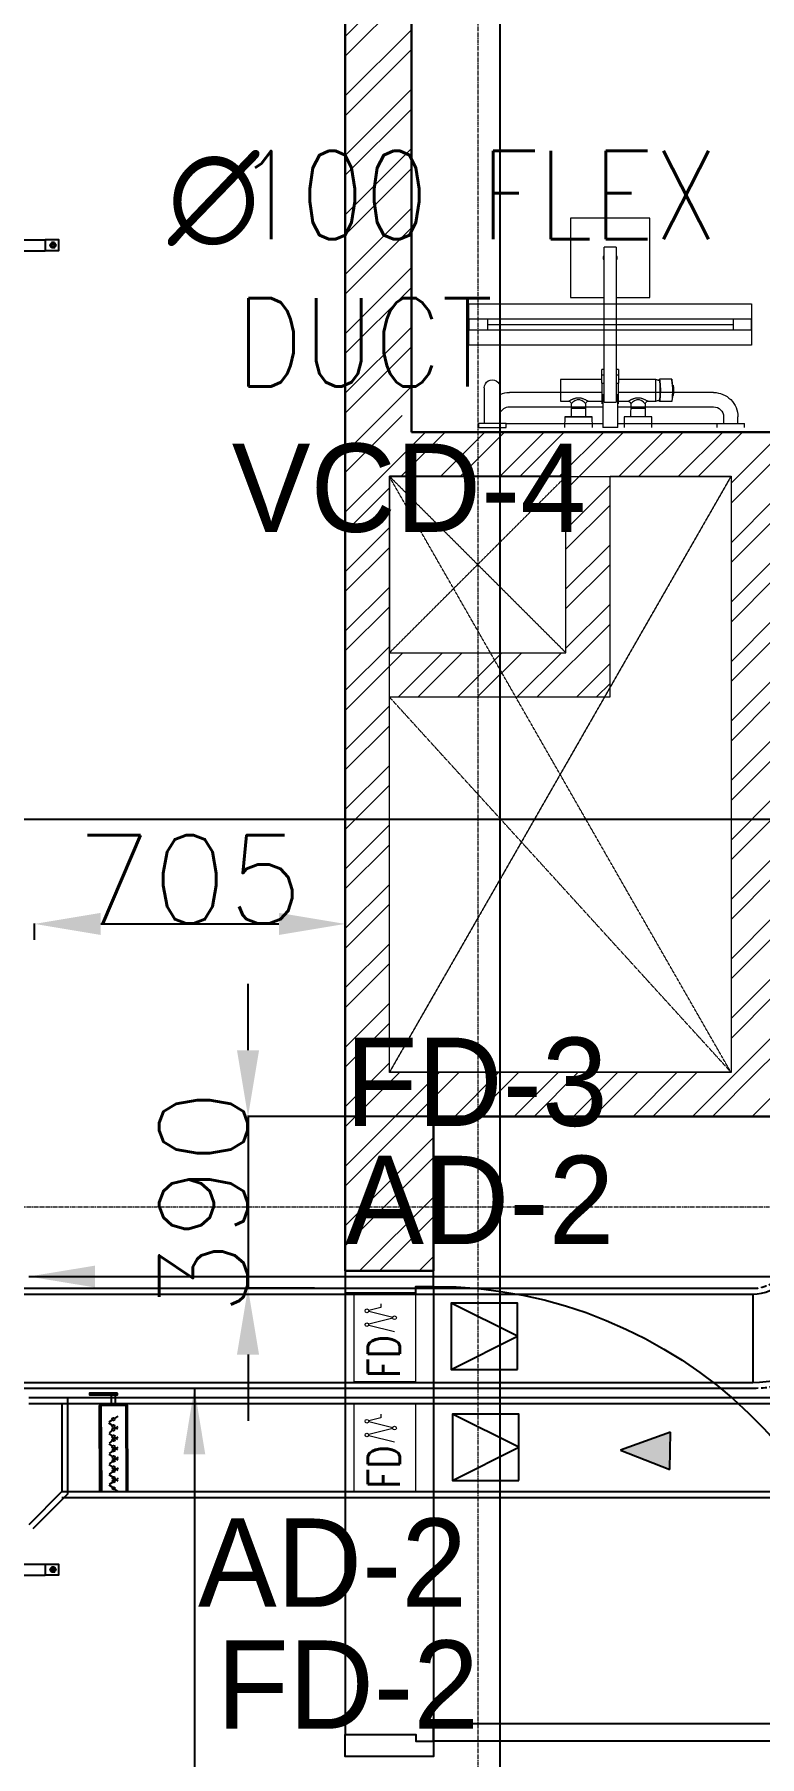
# Model space of a CAD drawing. Header units: millimetres. Extents: x -9226 to 166212, y -13 to 97274.
# Drawn here: x 38946 to 40588, y 57980 to 61881 of the extents above; entities that cross this region are included whole.
import ezdxf
from ezdxf.enums import TextEntityAlignment as Align

# ---------------------------------------------------------------- set-up
doc = ezdxf.new("R2010")
doc.units = ezdxf.units.MM
for name, pattern in [('01-AT-PLA Floor Plans$0$DASHED', [19.05, 12.7, -6.35]), ('23491-A-XR-GRID$0$23288-XR-Unit GRIDS$0$CENTER2', [28.575, 19.05, -3.175, 3.175, -3.175]), ('23491-XR-AR-2ND FLOOR PLAN$0$23491-XR-AR-2ND FLOOR PLAN$0$HIDDEN', [9.525, 6.35, -3.175]), ('23491-XR-AR-2ND FLOOR PLAN$0$HIDDEN', [9.525, 6.35, -3.175]), ('HIDDEN', [9.525, 6.35, -3.175])]:
    doc.linetypes.add(name, pattern=pattern)
doc.layers.get('0').update_dxf_attribs({"color": 8})
doc.layers.get('Defpoints').update_dxf_attribs({"color": 8})
for name, color, linetype in [('-EAD', 30, 'Continuous'), ('-TEXT', 7, 'Continuous'), ('1.INS', 8, 'Continuous'), ('1.STR', 8, 'Continuous'), ('1.support 2', 7, 'Continuous'), ('23491-GN-XR-PLOT LIMIT$0$RETAIL', 8, 'Continuous'), ('cloud', 15, 'Continuous'), ('EAD', 30, 'Continuous'), ('ETA-AC-SUPPORT', 25, 'Continuous'), ('FAD', 3, 'Continuous'), ('IZ-AC-VCD', 4, 'Continuous'), ('LETER LINE', 7, 'Continuous'), ('VCD SHE', 7, 'Continuous')]:
    doc.layers.add(name, color=color, linetype=linetype)
for name, color, linetype, lineweight in [('1.XREF', 8, 'Continuous', 9), ('23491-A-XR-GRID$0$G-ANNO-GRID', 8, '23491-A-XR-GRID$0$23288-XR-Unit GRIDS$0$CENTER2', 0), ('23491-XR-AR-2ND FLOOR PLAN$0$23491-XR-AR-2ND FLOOR PLAN$0$A-FIXT-TOIT-PLAN', 8, 'Continuous', 20), ('23491-XR-AR-2ND FLOOR PLAN$0$23491-XR-AR-2ND FLOOR PLAN$0$A-FLOR-OVHD', 8, '23491-XR-AR-2ND FLOOR PLAN$0$23491-XR-AR-2ND FLOOR PLAN$0$HIDDEN', 15), ('23491-XR-AR-2ND FLOOR PLAN$0$23491-XR-AR-2ND FLOOR PLAN$0$A-WALL', 8, 'Continuous', 30), ('23491-XR-AR-2ND FLOOR PLAN$0$23491-XR-AR-2ND FLOOR PLAN$0$A-WALL-CAVI', 8, 'Continuous', 15), ('23491-XR-AR-2ND FLOOR PLAN$0$23491-XR-AR-TYP-FLOOR$0$Zone-6_30May22$0$TYP$0$2B+G+19+R Typical Floor$0$A-DOOR', 8, 'Continuous', 25), ('23491-XR-AR-2ND FLOOR PLAN$0$A-FLOR-OVHD', 8, '23491-XR-AR-2ND FLOOR PLAN$0$HIDDEN', 15), ('23491-XR-AR-2ND FLOOR PLAN$0$A-WALL', 8, 'Continuous', 30), ('23491-XR-AR-2ND FLOOR PLAN$0$A-WALL-CAVI', 8, 'Continuous', 15), ('23491-XR-AR-2ND FLOOR PLAN$0$A-WALL-PATT', 8, 'Continuous', 5), ('A-ANNO-DIMS', 8, 'Continuous', 9), ('HVAC-VOL-SPD-S01-M-01-0400 R-01$0$HVAC-VOL-SPD-S01-M-01-0400 R-01$0$000-VL-M-FD', 20, 'Continuous', 20), ('MH DIM', 15, 'Continuous', 0)]:
    doc.layers.add(name, color=color, linetype=linetype, lineweight=lineweight)
doc.styles.add('HVAC-VOL-SPD-S01-M-01-0400 R-01$0$HVAC-VOL-SPD-S01-M-01-0400 R-01$0$ROMANS', font='romans.shx', dxfattribs={"width": 0.75})
doc.styles.add('JSE', font='romans.shx', dxfattribs={"width": 0.85})
doc.styles.add('ROMANS', font='isocp.shx', dxfattribs={"width": 0.8})
doc.styles.add('SDC-TEXT-ARB', font='sdc-arb.shx', dxfattribs={"height": 0.5})
doc.styles.get("Standard").update_dxf_attribs({"font": 'romans.shx', "height": 200})
doc.dimstyles.new('ISO-25', dxfattribs={"dimtxt": 200, "dimasz": 150, "dimexe": 1.25, "dimexo": 0.625, "dimgap": 1, "dimtad": 1, "dimtoh": 1, "dimdec": 0, "dimrnd": 5, "dimtxsty": 'Standard', "dimcen": 2.5, "dimclrd": 256, "dimclre": 256, "dimclrt": 7, "dimadec": 0, "dimazin": 0, "dimtfac": 1, "dimtdec": 0, "dimtix": 1, "dimtmove": 2, "dimatfit": 3, "dimfxl": 1, "dimarcsym": 1})
doc.dimstyles.new('JSE', dxfattribs={"dimtxt": 50, "dimasz": 150, "dimexe": 0.18, "dimexo": 0.0625, "dimgap": 50, "dimtad": 0, "dimdec": 0, "dimrnd": 5, "dimzin": 0, "dimdsep": 46, "dimtxsty": 'ROMANS', "dimcen": 0.09, "dimclrd": 7, "dimclre": 7, "dimclrt": 7, "dimadec": 0, "dimazin": 0, "dimtfac": 1, "dimtdec": 0, "dimtofl": 0, "dimtmove": 0, "dimatfit": 3, "dimfxl": 1, "dimtolj": 1, "dimtzin": 0, "dimarcsym": 1})

# ---------------------------------------------------------------- blocks, each defined once
blk = doc.blocks.new('*U539')
at = {"layer": '23491-XR-AR-2ND FLOOR PLAN$0$23491-XR-AR-TYP-FLOOR$0$Zone-6_30May22$0$TYP$0$2B+G+19+R Typical Floor$0$A-DOOR', "color": 8}
for p, q in [((1.065, 0), (0.035, 0)), ((1.05, -0.2), (0.05, -0.2))]:
    blk.add_line(p, q, dxfattribs=at)
blk.add_lwpolyline([(0.075, 0), (0.075, 1.0292), (0.035, 1.0292), (0.035, 0)], close=True, dxfattribs=at)
for points in [[(0.035, 0), (0, 0), (0, -0.2), (0.05, -0.2), (0.05, -0.04), (0.035, -0.04), (0.035, 0)], [(1.065, 0), (1.1, 0), (1.1, -0.2), (1.05, -0.2), (1.05, -0.04), (1.065, -0.04), (1.065, 0)]]:
    blk.add_lwpolyline(points, dxfattribs=at)
blk.add_arc((0.035, 0), 1.03, 0, 87.7744, dxfattribs=at)
blk = doc.blocks.new('23491-GN-XR-PLOT LIMIT')
at = {"layer": '23491-GN-XR-PLOT LIMIT$0$RETAIL', "color": 8}
blk.add_lwpolyline([(48271.7, 23525.6), (50500, 25555.4), (50500, 80172.6), (48692.6, 81480), (5000, 81480), (5000, 71480), (40000, 71480), (40000, 32256.2, 0.000401), (5000, 26236.7), (5000, 16088.4, -0.000496)], format="xyb", close=True, dxfattribs=at)
blk = doc.blocks.new('23491-XR-AR-2ND FLOOR PLAN$0$23491-XR-AR-2ND FLOOR PLAN$0$23261-XR-AR-TO-A-FF$0$AAA')
at = {"color": 8, "linetype": 'ByBlock'}
for p, q in [((19517.5, 6924.5), (19697.5, 6924.5)), ((19517.5, 6744.5), (19517.5, 6924.5)), ((19697.5, 6924.5), (19697.5, 6744.5)), ((19594, 6858.6), (19594, 6777.6)), ((19594, 6858.6), (19621, 6858.6)), ((19621, 6777.6), (19621, 6858.6)), ((19594, 6777.6), (19594, 6507.6)), ((19621, 6507.6), (19621, 6777.6)), ((19594, 6744.5), (19517.5, 6744.5)), ((19697.5, 6744.5), (19621, 6744.5)), ((19588.6, 6581.5), (19588.6, 6568.4)), ((19588.6, 6581.5), (19594, 6581.5)), ((19588.6, 6568.4), (19588.6, 6550.4)), ((19588.6, 6568.4), (19594, 6568.4)), ((19621, 6581.5), (19626.4, 6581.5)), ((19621, 6568.4), (19626.4, 6568.4)), ((19626.4, 6568.4), (19626.4, 6581.5)), ((19626.4, 6550.4), (19626.4, 6568.4)), ((19373.4, 6529.2), (19588.6, 6529.2)), ((19594, 6550.4), (19588.6, 6550.4)), ((19588.6, 6504), (19588.6, 6550.4)), ((19594, 6524.8), (19590.4, 6524.8)), ((19590.4, 6450), (19590.4, 6524.8)), ((19626.4, 6550.4), (19621, 6550.4)), ((19624.6, 6524.8), (19621, 6524.8)), ((19624.6, 6524.8), (19624.6, 6450)), ((19626.4, 6550.4), (19626.4, 6504)), ((19626.4, 6529.2), (19836, 6529.2)), ((19856.5, 6459), (19856.5, 6540)), ((19856.5, 6540), (19856.5, 6459)), ((19892.7, 6540), (19892.7, 6459)), ((19892.7, 6540), (19892.7, 6459)), ((19590.4, 6496.8), (19373.4, 6496.8)), ((19588.6, 6509.4), (19564.1, 6509.4)), ((19567, 6509.4), (19566.4, 6509.4)), ((19621, 6507.6), (19594, 6507.6)), ((19836, 6496.8), (19624.6, 6496.8)), ((19303.2, 6450), (19303.2, 6459)), ((19590.4, 6459), (19303.2, 6459)), ((19318.5, 6459), (19318.5, 6474.3)), ((19350.9, 6474.3), (19350.9, 6459)), ((19366.2, 6459), (19366.2, 6450)), ((19590.4, 6450), (19624.6, 6450)), ((19843.2, 6459), (19624.6, 6459)), ((19648, 6450), (19648.2, 6474.2)), ((19843.2, 6450), (19843.2, 6459)), ((19843.2, 6459), (19856.5, 6459)), ((19843.2, 6450), (19843.2, 6459)), ((19843.2, 6459), (19906.2, 6459)), ((19906.2, 6450), (19843.2, 6450)), ((19906.2, 6450), (19843.2, 6450)), ((19892.7, 6459), (19906.2, 6459)), ((19906.2, 6459), (19906.2, 6450)), ((19906.2, 6459), (19906.2, 6450))]:
    blk.add_line(p, q, dxfattribs=at)
at = {"color": 8, "linetype": 'ByBlock', "flags": 128}
for points in [[(19466.3, 6544.5), (19466.3, 6544.5), (19466.3, 6545), (19467.9, 6557.1), (19468, 6558.5), (19468.1, 6559.4), (19496, 6559.4)], [(19504, 6558.7), (19502.6, 6558.5), (19501.3, 6558.2), (19499.9, 6557.9), (19498.6, 6557.5), (19497.3, 6557), (19496.1, 6556.6), (19496, 6556.5), (19496, 6559.4), (19495, 6556), (19494.3, 6546.8), (19494, 6534.2), (19494.3, 6521.6), (19495, 6512.3), (19496, 6509)], [(19527.8, 6503.6), (19527.6, 6505.1), (19527, 6506.5), (19526.1, 6507.7), (19524.9, 6508.6), (19522.6, 6509.4), (19522, 6509.4), (19504, 6509.4), (19504, 6558.9), (19588.6, 6558.9)], [(19626.4, 6558.9), (19720, 6558.9), (19720, 6509.4), (19702, 6509.4), (19701.3, 6509.4), (19699, 6508.6), (19697.8, 6507.7), (19696.9, 6506.5), (19696.3, 6505.1), (19696.1, 6503.6)], [(19466.5, 6545.7), (19465.5, 6545.6), (19464.5, 6545.5)], [(19464.5, 6522.8), (19465.5, 6522.7), (19466.5, 6522.6)], [(19466.3, 6523.8), (19466.3, 6523.7), (19466.4, 6522.8), (19466.7, 6520.3), (19467.4, 6515), (19467.8, 6511.5), (19468, 6510.1), (19468.1, 6509), (19468.1, 6509), (19496, 6509), (19496, 6511.8), (19497.2, 6511.3), (19498.5, 6510.9), (19499.8, 6510.5), (19501.2, 6510.2), (19502.5, 6509.9), (19503.9, 6509.7), (19504, 6509.6)], [(19513, 6450), (19513.2, 6474.2), (19527.7, 6475.2), (19527.9, 6503.7), (19528.9, 6504.7), (19531.9, 6507.3), (19536, 6510.5), (19541.4, 6513), (19547.5, 6513), (19552.9, 6510.5), (19557.1, 6507.3), (19560, 6504.7), (19561.1, 6503.6), (19561.3, 6475.2), (19561.4, 6475.2), (19575.7, 6474.2), (19576, 6450)], [(19527.8, 6493.2), (19544.5, 6493.2), (19561.1, 6493.2)], [(19561, 6475.2), (19544.5, 6475.2), (19527.9, 6475.2)], [(19565.4, 6509.2), (19564, 6508.6), (19562.8, 6507.7), (19561.9, 6506.5), (19561.3, 6505.1), (19561.1, 6503.6)], [(19662.8, 6503.6), (19662.6, 6505.1), (19662, 6506.5), (19661.1, 6507.7), (19659.9, 6508.6), (19657.6, 6509.4), (19657, 6509.4), (19626.4, 6509.4)], [(19710.7, 6474.2), (19648.2, 6474.2), (19648.3, 6474.3), (19662.7, 6475.2), (19662.9, 6503.7), (19663.9, 6504.7), (19666.9, 6507.3), (19671, 6510.5), (19676.4, 6513), (19682.5, 6513), (19687.9, 6510.5), (19692.1, 6507.3), (19695, 6504.7), (19696.1, 6503.6), (19696.1, 6493.2), (19696.3, 6475.2), (19696.4, 6475.2), (19710.7, 6474.2), (19711, 6450)], [(19696.3, 6475.2), (19679.5, 6475.2), (19662.7, 6475.2)], [(19662.8, 6493.2), (19679.5, 6493.2), (19696.1, 6493.2)], [(19513.3, 6474.3), (19513.2, 6474.2), (19575.7, 6474.2)]]:
    blk.add_lwpolyline(points, dxfattribs=at)
at = {"color": 8, "linetype": 'ByBlock'}
for centre, radius, start, end in [((19607.5, 6834.5), 15.1, 163.2751, 180), ((19607.5, 6834.5), 15.1, 180, 196.7249), ((19607.5, 6834.5), 15.1, 0, 16.7249), ((19607.5, 6834.5), 15.1, 343.2751, 0), ((19874.6, 6540), 18.1, 360, 180), ((19874.6, 6540), 18.1, 360, 180), ((19373.4, 6474.3), 54.9, 90, 180), ((19836, 6474.3), 54.9, 67.793, 90), ((19373.4, 6474.3), 22.5, 90, 180), ((19836, 6474.3), 22.5, 22.7572, 90)]:
    blk.add_arc(centre, radius, start, end, dxfattribs=at)
at = {"color": 8, "linetype": 'ByBlock', "extrusion": (0, 0, -1)}
for start_param, end_param in [(4.712389, 4.717081), (4.707697, 4.712389)]:
    blk.add_ellipse((19515.6, 6534.2), major_axis=(0, 52.4), ratio=0.998719, start_param=start_param, end_param=end_param, dxfattribs=at)
at = {"color": 8, "linetype": 'ByBlock'}
for points, knots in [([(19468.1, 6559.4), (19468, 6558.3), (19467.8, 6556.2), (19467.4, 6552), (19466.9, 6544.7), (19466.7, 6538.4), (19466.7, 6534.2)], [0, 0, 0, 0, 0.125, 0.25, 0.5, 1, 1, 1, 1]), ([(19496, 6511.8), (19495.7, 6512), (19495.4, 6513.2), (19495, 6516.2), (19494.8, 6518.3), (19494.7, 6520.1), (19494.6, 6522), (19494.5, 6524.7), (19494.4, 6528.5), (19494.3, 6532.4), (19494.3, 6535.6), (19494.3, 6538.4), (19494.4, 6541.6), (19494.5, 6545.1), (19494.7, 6548.3), (19494.9, 6551), (19495.1, 6553.3), (19495.5, 6555.6), (19495.8, 6556.4), (19496, 6556.5)], [-1, -1, -1, -1, -0.861111, -0.791667, -0.756944, -0.722222, -0.6875, -0.652778, -0.583333, -0.513889, -0.479167, -0.444444, -0.388889, -0.333333, -0.277778, -0.222222, -0.166667, -0.111111, 0, 0, 0, 0]), ([(19466.4, 6545.2), (19466.2, 6544.4), (19465.9, 6542.7), (19465.5, 6540), (19465.3, 6537.1), (19465.2, 6535.1), (19465.2, 6534.2)], [0.0424045, 0.0424045, 0.0424045, 0.0424045, 0.25, 0.5, 0.75, 1, 1, 1, 1]), ([(19465.2, 6534.2), (19465.2, 6533.2), (19465.3, 6531.3), (19465.5, 6528.4), (19465.9, 6525.6), (19466.2, 6523.9), (19466.4, 6523.1)], [0, 0, 0, 0, 0.25, 0.5, 0.75, 0.9575954, 0.9575954, 0.9575954, 0.9575954]), ([(19534.1, 6515.4), (19533.3, 6515.1), (19531.5, 6514.3), (19528.8, 6513.1), (19526.7, 6512.1), (19524.8, 6511), (19523.4, 6510.3), (19522.5, 6509.8), (19521.9, 6509.5), (19521.9, 6509.4), (19522, 6509.4)], [0.6680269, 0.6680269, 0.6680269, 0.6680269, 0.7083333, 0.75, 0.7916667, 0.8333333, 0.875, 0.9166667, 0.9583333, 0.9999877, 0.9999877, 0.9999877, 0.9999877]), ([(19554.7, 6515.4), (19554.1, 6515.6), (19553, 6516), (19550.6, 6516.7), (19547.7, 6517.3), (19544.5, 6517.5), (19541.2, 6517.3), (19538.3, 6516.7), (19536, 6516), (19534.8, 6515.6), (19534.2, 6515.4)], [0.3333333, 0.3333333, 0.3333333, 0.3333333, 0.3611111, 0.3888889, 0.4444444, 0.5, 0.5555556, 0.6111111, 0.6388889, 0.6666667, 0.6666667, 0.6666667, 0.6666667]), ([(19567, 6509.4), (19567, 6509.4), (19566.9, 6509.5), (19566.4, 6509.8), (19565.8, 6510.1), (19565, 6510.5), (19564, 6511.1), (19562.9, 6511.7), (19561.5, 6512.4), (19560, 6513.2), (19558.3, 6513.9), (19556.5, 6514.7), (19555.4, 6515.2), (19554.8, 6515.4)], [0.0000145, 0.0000145, 0.0000145, 0.0000145, 0.0555556, 0.0833333, 0.1111111, 0.1388889, 0.1666667, 0.1944444, 0.2222222, 0.25, 0.2777778, 0.3055556, 0.3311596, 0.3311596, 0.3311596, 0.3311596]), ([(19669.1, 6515.4), (19668.3, 6515.1), (19666.5, 6514.3), (19663.8, 6513.1), (19661.7, 6512.1), (19659.8, 6511), (19658.4, 6510.3), (19657.5, 6509.8), (19656.9, 6509.5), (19656.9, 6509.4), (19657, 6509.4)], [0.6680252, 0.6680252, 0.6680252, 0.6680252, 0.7083333, 0.75, 0.7916667, 0.8333333, 0.875, 0.9166667, 0.9583333, 0.9999855, 0.9999855, 0.9999855, 0.9999855]), ([(19689.7, 6515.4), (19689.1, 6515.6), (19688, 6516), (19685.6, 6516.7), (19682.7, 6517.3), (19679.5, 6517.5), (19676.2, 6517.3), (19673.3, 6516.7), (19671, 6516), (19669.8, 6515.6), (19669.2, 6515.4)], [0.3333333, 0.3333333, 0.3333333, 0.3333333, 0.3611111, 0.3888889, 0.4444444, 0.5, 0.5555556, 0.6111111, 0.6388889, 0.6666667, 0.6666667, 0.6666667, 0.6666667]), ([(19702, 6509.4), (19702, 6509.4), (19701.9, 6509.5), (19701.4, 6509.8), (19700.8, 6510.1), (19700, 6510.5), (19699, 6511.1), (19697.9, 6511.7), (19696.5, 6512.4), (19695, 6513.2), (19693.3, 6513.9), (19691.5, 6514.7), (19690.4, 6515.2), (19689.8, 6515.4)], [0.0000123, 0.0000123, 0.0000123, 0.0000123, 0.0555556, 0.0833333, 0.1111111, 0.1388889, 0.1666667, 0.1944444, 0.2222222, 0.25, 0.2777778, 0.3055556, 0.3311561, 0.3311561, 0.3311561, 0.3311561])]:
    blk.add_open_spline(points, degree=3, knots=knots, dxfattribs=at)
for points in [[(19463.3, 6534.4), (19463.3, 6535.3), (19463.4, 6537.2), (19463.6, 6540), (19464, 6542.8), (19464.3, 6544.6), (19464.5, 6545.5)], [(19464.5, 6522.8), (19464.3, 6523.7), (19464, 6525.6), (19463.6, 6528.3), (19463.4, 6531.1), (19463.3, 6533), (19463.3, 6533.9)], [(19465.7, 6527.2), (19465.7, 6527.4), (19465.7, 6527.6), (19465.7, 6527.8)], [(19466.7, 6534.2), (19466.7, 6530), (19466.9, 6521.5), (19467.7, 6513.2), (19468.1, 6509)]]:
    blk.add_open_spline(points, degree=3, dxfattribs=at)
blk = doc.blocks.new('23491-XR-AR-2ND FLOOR PLAN$0$23491-XR-AR-2ND FLOOR PLAN$0$23261-XR-AR-TO-A-FF$0$Slim Fr Drain Vitra')
at = {"color": 8}
for p, q in [((42, -12), (42, 12)), ((42, 0), (598, 0)), ((598, -12), (598, 12))]:
    blk.add_line(p, q, dxfattribs=at)
for points in [[(0, -47), (640, -47), (640, 47), (0, 47)], [(0, 12), (640, 12), (640, -12), (0, -12)]]:
    blk.add_lwpolyline(points, close=True, dxfattribs=at)
blk = doc.blocks.new('23491-XR-AR-2ND FLOOR PLAN')
at = {"layer": '23491-XR-AR-2ND FLOOR PLAN$0$A-WALL-PATT'}
h = blk.add_hatch(dxfattribs=at)
h.set_pattern_fill('ANSI32', color=8, scale=10)
h.paths.add_polyline_path([(40650, 63730), (40650, 63079.4), (44475, 63080), (47200, 63080), (47200, 63280), (42400, 63280), (42400, 65080), (43000, 65080), (41550, 65080), (41550, 64980), (42250, 64980), (42250, 63280), (40750, 63280), (40750, 63830), (39800, 63830), (39800, 64980), (40750, 64980), (40750, 65080), (39850, 65080), (39850, 65180), (39650, 65180), (39650, 59080), (39849.9, 59080), (39850, 59430), (41348.6, 59430), (41348.6, 59180), (41549.7, 59180), (41549.7, 59280), (41448.6, 59280), (41448.6, 59530), (39750, 59530.1), (39750, 60930), (39800, 61080), (39800, 62130), (39750, 62230), (39750, 63730)])
h = blk.add_hatch(dxfattribs=at)
h.set_pattern_fill('ANSI32', color=8, scale=10)
h.paths.add_polyline_path([(40523.7, 59530.1), (40523.7, 60880.1), (39750, 60880), (39750, 60980), (40600, 60980), (40700, 60980), (41700, 60980), (41700, 61680), (41799.7, 61680), (41800.3, 60981.2), (43200, 60982.4), (43200, 59280), (43600, 59280), (43600, 59180), (42349.7, 59180), (42349.7, 59280), (43050, 59280), (43051.1, 60880), (40623.7, 60880), (40623.7, 59530.1)])
h = blk.add_hatch(dxfattribs=at)
h.set_pattern_fill('ANSI32', color=8, scale=10)
h.paths.add_polyline_path([(40150, 60880), (40249.9, 60880), (40249.9, 60380), (39750, 60380), (39750, 60480), (40150, 60480)])
at = {"layer": '23491-XR-AR-2ND FLOOR PLAN$0$23491-XR-AR-2ND FLOOR PLAN$0$A-FLOR-OVHD', "color": 8, "ltscale": 0.1}
for p, q in [((40523.7, 60880.1), (39750, 59530)), ((39750, 60480, 0), (40150, 60880, 0)), ((40150, 60480, 0), (39750, 60880, 0)), ((40523.7, 59530.1), (39750, 60380))]:
    blk.add_line(p, q, dxfattribs=at)
at = {"layer": '23491-XR-AR-2ND FLOOR PLAN$0$23491-XR-AR-2ND FLOOR PLAN$0$A-WALL', "color": 8}
for p, q in [((39800, 62130), (39800, 60980)), ((41700, 60980), (39800, 60980)), ((39850, 59430), (41348.6, 59430))]:
    blk.add_line(p, q, dxfattribs=at)
at = {"layer": '23491-XR-AR-2ND FLOOR PLAN$0$23491-XR-AR-2ND FLOOR PLAN$0$A-WALL-CAVI', "color": 8}
for p, q in [((40249.9, 60880.1), (40523.7, 60880.1)), ((40523.7, 60880.1), (40523.7, 59530.1)), ((39750, 59530), (39750, 60380)), ((40523.7, 59530.1), (39750, 59530))]:
    blk.add_line(p, q, dxfattribs=at)
at = {"layer": '23491-XR-AR-2ND FLOOR PLAN$0$A-WALL', "color": 8}
for p, q in [((39650, 63180), (39650, 59080)), ((39850, 59080), (39850, 59430)), ((39650, 59080), (39850, 59080))]:
    blk.add_line(p, q, dxfattribs=at)
at = {"layer": '23491-XR-AR-2ND FLOOR PLAN$0$A-WALL-CAVI', "color": 8}
for p, q in [((40250, 60380), (40249.9, 60880.1)), ((39750, 60380), (40250, 60380))]:
    blk.add_line(p, q, dxfattribs=at)
at = {"layer": '23491-XR-AR-2ND FLOOR PLAN$0$A-WALL-CAVI', "color": 8, "elevation": 0}
blk.add_lwpolyline([(39750, 60480), (40150, 60480), (40150, 60880), (39750, 60880)], close=True, dxfattribs=at)
at = {"layer": '23491-XR-AR-2ND FLOOR PLAN$0$23491-XR-AR-2ND FLOOR PLAN$0$A-FIXT-TOIT-PLAN', "color": 8, "xscale": -1}
for name, p, rotation in [('23491-XR-AR-2ND FLOOR PLAN$0$23491-XR-AR-2ND FLOOR PLAN$0$23261-XR-AR-TO-A-FF$0$AAA', (59857.7, 54540.4, 0), 5.244207164523117e-05), ('23491-XR-AR-2ND FLOOR PLAN$0$23491-XR-AR-2ND FLOOR PLAN$0$23261-XR-AR-TO-A-FF$0$Slim Fr Drain Vitra', (39930.2, 61223.6), 180.0000524420715)]:
    blk.add_blockref(name, p, dxfattribs=dict(at, rotation=rotation))
at = {"layer": '23491-XR-AR-2ND FLOOR PLAN$0$23491-XR-AR-TYP-FLOOR$0$Zone-6_30May22$0$TYP$0$2B+G+19+R Typical Floor$0$A-DOOR', "color": 8, "xscale": -1000.000000000001, "yscale": 1000.000000000001, "zscale": 1000.000000000001, "rotation": 270}
blk.add_blockref('*U539', (39849.9, 57980), dxfattribs=at)
at = {"layer": '23491-XR-AR-2ND FLOOR PLAN$0$A-WALL-CAVI', "color": 8}
blk.add_blockref('23491-GN-XR-PLOT LIMIT', (0, 0), dxfattribs=at)
blk = doc.blocks.new('23491-A-XR-GRID')
at = {"layer": '23491-A-XR-GRID$0$G-ANNO-GRID', "color": 8, "ltscale": 0.5}
for p, q in [((39950, 96273.8), (39950, 35026.5)), ((-8075.9, 59225.3, 0), (56827.8, 59225.3, 0))]:
    blk.add_line(p, q, dxfattribs=at)
blk = doc.blocks.new('XREF')
at = {"layer": 'A-ANNO-DIMS', "color": 8}
blk.add_blockref('23491-XR-AR-2ND FLOOR PLAN', (0, 0), dxfattribs=at)
blk.add_blockref('23491-A-XR-GRID', (0, 0))
blk = doc.blocks.new('I LOVE UA$C815f66f9')
at = {"layer": '23491-XR-AR-2ND FLOOR PLAN$0$A-FLOR-OVHD', "ltscale": 0.1}
for p, q in [((40523.7, 59530.1), (39749.9, 60880)), ((40523.7, 60880.1), (39750, 59530))]:
    blk.add_line(p, q, dxfattribs=at)
at = {"layer": '23491-XR-AR-2ND FLOOR PLAN$0$A-WALL-CAVI'}
for p, q in [((39750, 60880), (40523.7, 60880.1)), ((39750, 59530), (39750, 60880)), ((40523.7, 60880.1), (40523.7, 59530.1)), ((40523.7, 59530.1), (39750, 59530))]:
    blk.add_line(p, q, dxfattribs=at)
blk = doc.blocks.new('I LOVE USTR')
at = {"layer": 'MH DIM', "color": 7}
blk.add_blockref('I LOVE UA$C815f66f9', (0, 0), dxfattribs=at)
blk = doc.blocks.new('A$C32d94600')
at = {"layer": 'cloud', "color": 15}
blk.add_blockref('I LOVE USTR', (-5100, -86375.9, 0), dxfattribs=at)
blk = doc.blocks.new('*U542')
at = {"layer": 'IZ-AC-VCD', "color": 5}
for p, q in [((-10, 416.7), (-10, 0)), ((110, 416.7), (110, 0))]:
    blk.add_line(p, q, dxfattribs=at)
at = {"layer": 'IZ-AC-VCD', "color": 5, "extrusion": (0, 0, -1)}
for p, q in [((41.5, 467.5), (41.5, 416.7)), ((58.5, 416.7), (58.5, 467.5))]:
    blk.add_line(p, q, dxfattribs=at)
at = {"layer": 'IZ-AC-VCD', "color": 5}
for points in [[(-16.7, 0), (116.7, 0), (116.7, 416.7), (-16.7, 416.7)], [(29.2, 475.9), (165.1, 475.9), (165.1, 467.5), (29.2, 467.5)]]:
    blk.add_lwpolyline(points, close=True, dxfattribs=at)
at = {"layer": 'IZ-AC-VCD', "color": 7, "extrusion": (0, 0, -1)}
for points in [[(-28.6, 364.9), (-45.1, 353.4)], [(-54.9, 346.6), (-71.4, 335.1)], [(-28.6, 314.9), (-45.1, 303.4)], [(-28.6, 301.8), (-45.1, 313.2)], [(-28.6, 264.9), (-45.1, 253.4)], [(-28.6, 251.8), (-45.1, 263.2)], [(-54.9, 320.1), (-71.4, 331.5)], [(-54.9, 296.6), (-71.4, 285.1)], [(-54.9, 270.1), (-71.4, 281.5)], [(-28.6, 214.9), (-45.1, 203.4)], [(-28.6, 201.8), (-45.1, 213.2)], [(-54.9, 246.6), (-71.4, 235.1)], [(-54.9, 220.1), (-71.4, 231.5)], [(-54.9, 196.6), (-71.4, 185.1)], [(-54.9, 170.1), (-71.4, 181.5)], [(-28.6, 164.9), (-45.1, 153.4)], [(-28.6, 151.8), (-45.1, 163.2)], [(-28.6, 114.9), (-45.1, 103.4)], [(-28.6, 101.8), (-45.1, 113.2)], [(-54.9, 146.6), (-71.4, 135.1)], [(-54.9, 120.1), (-71.4, 131.5)], [(-54.9, 96.6), (-71.4, 85.1)], [(-28.6, 64.9), (-45.1, 53.4)], [(-28.6, 51.8), (-45.1, 63.2)], [(-28.6, 1.8), (-45.1, 13.2)], [(-54.9, 70.1), (-71.4, 81.5)], [(-54.9, 46.6), (-71.4, 35.1)], [(-54.9, 20.1), (-71.4, 31.5)]]:
    blk.add_lwpolyline(points, dxfattribs=at)
for centre in [(-50, 350), (-50, 316.7), (-50, 300), (-50, 266.7), (-50, 250), (-50, 216.7), (-50, 200), (-50, 166.7), (-50, 150), (-50, 116.7), (-50, 100), (-50, 66.7), (-50, 50), (-50, 16.7)]:
    blk.add_circle(centre, 6, dxfattribs=at)
blk = doc.blocks.new('*U548')
at = {"layer": 'HVAC-VOL-SPD-S01-M-01-0400 R-01$0$HVAC-VOL-SPD-S01-M-01-0400 R-01$0$000-VL-M-FD'}
for p, q in [((228, 106.6), (213.4, 48.1)), ((243.7, 52.1), (230.1, 106.6)), ((259.3, 106.6), (245.7, 52.1)), ((268.2, 79.4), (261.3, 106.6)), ((276, 79.4), (268.2, 79.4))]:
    blk.add_line(p, q, dxfattribs=at)
blk.add_lwpolyline([(100, 140), (100, 0), (300, 0), (300, 140)], close=True, dxfattribs=at)
for centre in [(229, 110.7), (260.3, 110.7), (244.7, 48.1)]:
    blk.add_circle(centre, 4.17, dxfattribs=at)
at = {"layer": 'HVAC-VOL-SPD-S01-M-01-0400 R-01$0$HVAC-VOL-SPD-S01-M-01-0400 R-01$0$000-VL-M-FD', "style": 'HVAC-VOL-SPD-S01-M-01-0400 R-01$0$HVAC-VOL-SPD-S01-M-01-0400 R-01$0$ROMANS', "width": 0.8}
blk.add_text('FD', height=72.53, rotation=360, dxfattribs=at).set_placement((108.1, 72.2), align=Align.MIDDLE_LEFT)
blk = doc.blocks.new('HVAC-VOL-SPD-S01-M-01-0400 R-01$0$HVAC-VOL-SPD-S01-M-01-0400 R-01$0$A$C2F9C6816')
blk.add_hatch(color=256).paths.add_polyline_path([(-198.8, -78.6), (-398.8, -153.6), (-198.8, -228.6)])
for p, q in [((-198.8, -78.6), (-398.8, -153.6)), ((-198.8, -228.6), (-198.8, -78.6)), ((-398.8, -153.6), (-198.8, -228.6))]:
    blk.add_line(p, q)
blk = doc.blocks.new('t')
at = {"layer": 'ETA-AC-SUPPORT', "color": 7, "linetype": 'HIDDEN', "ltscale": 0.3, "extrusion": (2.40653e-07, 5.25136e-08, 1)}
for p, q in [((4429.3, -9484.4, 0), (4379.3, -9484.4, 0)), ((4392.9, -9513, 0), (4404.3, -9506.4, 0)), ((4392.9, -9526.2, 0), (4392.9, -9513, 0)), ((4392.9, -9526.2, 0), (4404.3, -9532.9, 0)), ((4415.8, -9513, 0), (4404.3, -9506.4, 0)), ((4415.8, -9526.2, 0), (4404.3, -9532.9, 0)), ((4415.8, -9526.2, 0), (4415.8, -9513, 0))]:
    blk.add_line(p, q, dxfattribs=at)
at = {"layer": 'ETA-AC-SUPPORT', "color": 7, "linetype": 'Continuous', "ltscale": 0.3, "extrusion": (2.40653e-07, 5.25136e-08, 1), "elevation": 0}
blk.add_lwpolyline([(4429.3, -9484.4), (4429.3, -9543.9), (4379.3, -9543.9), (4379.3, -9484.4)], dxfattribs=at)
at = {"layer": 'ETA-AC-SUPPORT', "color": 7, "linetype": 'HIDDEN', "ltscale": 0.3, "extrusion": (2.40653e-07, 5.25136e-08, 1)}
for radius in [11.5, 6]:
    blk.add_circle((4404.3, -9519.6, 0), radius, dxfattribs=at)
blk = doc.blocks.new('*U551')
at = {"layer": 'ETA-AC-SUPPORT', "color": 7, "linetype": 'Continuous', "ltscale": 0.3, "extrusion": (2.40653e-07, 5.25136e-08, 1)}
for p, q in [((4404.3, -8990, 0), (4404.3, -9514.1, 0)), ((4429.3, -8990, 0), (4429.3, -9514.1, 0))]:
    blk.add_line(p, q, dxfattribs=at)
at = {"color": 7, "linetype": 'Continuous', "xscale": -0.5, "yscale": 0.5, "zscale": 0.5, "rotation": 180}
blk.add_blockref('t', (2214.7, -13732.2, 0), dxfattribs=at)
at = {"color": 7, "linetype": 'Continuous', "xscale": 0.5, "yscale": 0.5, "zscale": 0.5}
blk.add_blockref('t', (2214.7, -4771.9, 0), dxfattribs=at)
blk = doc.blocks.new('AD-01')
at = {"layer": 'VCD SHE'}
blk.add_lwpolyline([(62669, 57326.1), (62819, 57326.1), (62819, 57476.1), (62669, 57476.1)], close=True, dxfattribs=at)
blk.add_lwpolyline([(62669, 57476.1), (62744, 57326.1), (62819, 57476.1)], dxfattribs=at)
blk = doc.blocks.new('*D357')
at = {"layer": 'Defpoints', "color": 0, "transparency": 16777216}
for p in [(39650, 59866), (38946.2, 59829.1, 0.3), (39650, 59829.1)]:
    blk.add_point(p, dxfattribs=at)
at = {"layer": 'VCD SHE', "lineweight": -2, "transparency": 16777216}
for p, q in [((38946.2, 59829.7), (38946.2, 59867.3)), ((39096.2, 59866), (39500, 59866)), ((39650, 59829.7), (39650, 59867.3))]:
    blk.add_line(p, q, dxfattribs=at)
at = {"layer": 'VCD SHE', "transparency": 16777216}
for points in [[(39096.2, 59891), (39096.2, 59841), (38946.2, 59866)], [(39500, 59891), (39500, 59841), (39650, 59866)]]:
    blk.add_solid(points, dxfattribs=at)
at = {"layer": 'VCD SHE', "color": 7, "transparency": 16777216, "insert": (39298.1, 59967), "char_height": 200, "attachment_point": 5}
blk.add_mtext('705', dxfattribs=at)
blk = doc.blocks.new('*D475')
at = {"layer": 'Defpoints', "color": 0, "transparency": 16777216}
for p in [(39850, 59430), (39429.9, 59040.6), (39580.9, 59040.6)]:
    blk.add_point(p, dxfattribs=at)
at = {"layer": 'VCD SHE', "lineweight": -2, "transparency": 16777216}
for p, q in [((39429.9, 59580), (39429.9, 59730)), ((39849.4, 59430), (39428.6, 59430)), ((39429.9, 59430), (39429.9, 59040.6)), ((39580.3, 59040.6), (39428.6, 59040.6)), ((39429.9, 58890.6), (39429.9, 58740.6))]:
    blk.add_line(p, q, dxfattribs=at)
at = {"layer": 'VCD SHE', "transparency": 16777216}
for points in [[(39404.9, 59580), (39454.9, 59580), (39429.9, 59430)], [(39404.9, 58890.6), (39454.9, 58890.6), (39429.9, 59040.6)]]:
    blk.add_solid(points, dxfattribs=at)
at = {"layer": 'VCD SHE', "color": 7, "transparency": 16777216, "insert": (39328.9, 59235.3), "char_height": 200, "attachment_point": 5, "rotation": 90}
blk.add_mtext('390', dxfattribs=at)

msp = doc.modelspace()

# ---------------------------------------------------------------- block references
at = {"layer": '1.STR'}
msp.add_blockref('A$C32d94600', (5100, 86375.3), dxfattribs=at)

# ---------------------------------------------------------------- next in the draw order: block references
at = {"layer": '1.XREF'}
msp.add_blockref('XREF', (0, 0), dxfattribs=at)

# ---------------------------------------------------------------- next in the draw order: linework, layer by layer
at = {"layer": '1.INS'}
for points in [[(38259.9, 59040.6), (40572.8, 59040.6)], [(38334.9, 58814.6), (40572.8, 58814.6)]]:
    msp.add_lwpolyline(points, dxfattribs=at)
at = {"layer": '1.INS', "elevation": 0}
for points in [[(38933.2, 58793), (42656.2, 58793)], [(38933.2, 58793), (39021.2, 58793), (39021.2, 58574.6), (38942.4, 58495.8)], [(39008.2, 58567), (42656.2, 58567)]]:
    msp.add_lwpolyline(points, dxfattribs=at)
at = {"layer": '1.INS', "linetype": '01-AT-PLA Floor Plans$0$DASHED', "extrusion": (4.67268e-06, 0.000521864, 1)}
for radius in [87, 313]:
    msp.add_arc((40572.8, 59127.6, 30.9), radius, 270, 0, dxfattribs=at)
at = {"layer": 'EAD', "elevation": 0}
for points in [[(38933.2, 58780), (42656.2, 58780)], [(38933.2, 58780), (39008.2, 58780), (39008.2, 58580), (38933.2, 58505)], [(39008.2, 58580), (42656.2, 58580)]]:
    msp.add_lwpolyline(points, dxfattribs=at)
at = {"layer": 'FAD', "extrusion": (4.67268e-06, 0.000521864, 1)}
msp.add_line((40572.8, 59027.6, -0.1), (40572.8, 58827.6, 0), dxfattribs=at)
at = {"layer": 'FAD', "color": 7, "elevation": 0}
msp.add_lwpolyline([(40753.4, 60771.7), (40753.4, 60102.7), (30399.9, 60102.7)], dxfattribs=at)
at = {"layer": 'FAD'}
for points in [[(38259.9, 59027.6), (40572.8, 59027.6)], [(38334.9, 58827.6), (40572.8, 58827.6)]]:
    msp.add_lwpolyline(points, dxfattribs=at)
at = {"layer": 'FAD', "extrusion": (4.67268e-06, 0.000521864, 1)}
for radius in [100, 300]:
    msp.add_arc((40572.8, 59127.6, 30.9), radius, 270, 0, dxfattribs=at)

# ---------------------------------------------------------------- next in the draw order: block references
at = {"layer": '-EAD', "extrusion": (-3.46539e-05, 6.16134e-06, 1), "xscale": 0.5613210269334018, "yscale": 0.5613210269334018, "zscale": 0.5613210269334018, "rotation": 359.1074912662139}
msp.add_blockref('HVAC-VOL-SPD-S01-M-01-0400 R-01$0$HVAC-VOL-SPD-S01-M-01-0400 R-01$0$A$C2F9C6816', (42115, 58469.5, 46640457), dxfattribs=at)
at = {"layer": '1.support 2', "linetype": 'ByBlock', "extrusion": (-3.5195e-05, -4.02055e-07, 1), "xscale": 1.001591528757322, "yscale": 1.001591528757322, "zscale": 1.001591528757322, "rotation": 89.99999999918926}
for p in [(29441.4, 56979.5, -1), (29441.4, 53979.5, -1)]:
    msp.add_blockref('*U551', p, dxfattribs=at)
at = {"layer": 'IZ-AC-VCD', "extrusion": (-0.000551811, 1.73953e-07, 1), "xscale": -0.4695684231146184, "yscale": 0.4695684231146188, "zscale": 0.4695684231146177, "rotation": 0.3272482483863115}
msp.add_blockref('*U542', (39149.4, 58579.9, -21.6), dxfattribs=at)
at = {"layer": 'LETER LINE', "rotation": 90.00005074679684}
for p in [(39809.9, 58729.3), (39809.9, 58479.3)]:
    msp.add_blockref('*U548', p, dxfattribs=at)
at = {"layer": 'VCD SHE', "rotation": 90}
for p in [(97366.1, -3812), (97369.3, -4063.4)]:
    msp.add_blockref('AD-01', p, dxfattribs=at)

# ---------------------------------------------------------------- next in the draw order: texts
at = {"layer": '-TEXT', "extrusion": (3.5195e-05, 4.02055e-07, 1), "insert": (39402, 61616.8, -8.7), "char_height": 200, "width": 2536.527, "attachment_point": 1, "text_direction": (1, 0, -3.5e-05), "style": 'JSE'}
msp.add_mtext('100 FLEX\\PDUCT', dxfattribs=at)
at = {"layer": 'VCD SHE', "style": 'SDC-TEXT-ARB'}
for s, p in [('∅', (39248.5, 61414.5)), ('VCD-4', (39393, 60754, -0.2)), ('FD-3', (39650, 59408.4)), ('AD-2', (39650, 59140.8, 0.3)), ('AD-2', (39316.6, 58319.3)), ('FD-2', (39358.5, 58043, -0.2))]:
    msp.add_text(s, height=200, dxfattribs=at).set_placement(p)

# ---------------------------------------------------------------- next in the draw order: dimensions: what is measured, and where the dimension line sits
at = {"layer": 'VCD SHE'}
dim = msp.add_linear_dim(base=(39650, 59866), p1=(38946.2, 59829.1, 0.3), p2=(39650, 59829.1), dimstyle='ISO-25', dxfattribs=at)
dim.commit()
dim.dimension.update_dxf_attribs({"geometry": '*D357', "text_midpoint": (39298.1, 59967)})
dim = msp.add_linear_dim(base=(39429.9, 59040.6), p1=(39850, 59430), p2=(39580.9, 59040.6), angle=90, dimstyle='ISO-25', dxfattribs=at)
dim.commit()
dim.dimension.update_dxf_attribs({"geometry": '*D475', "text_midpoint": (39328.9, 59235.3)})

# ---------------------------------------------------------------- next in the draw order: leaders
at = {"layer": '1.INS'}
msp.add_leader([(38933.2, 59067.3, 0.3), (55000, 59067.3, 0.3)], dimstyle='JSE', override={"dimgap": 50, "dimtad": 0}, dxfattribs=at)
at = {"layer": 'FAD'}
msp.add_leader([(39308.4, 58814.6), (39308.4, 55740.5), (50600, 55740.5)], dimstyle='JSE', override={"dimgap": 50, "dimtad": 0}, dxfattribs=at)

doc.saveas('drawing.dxf')
